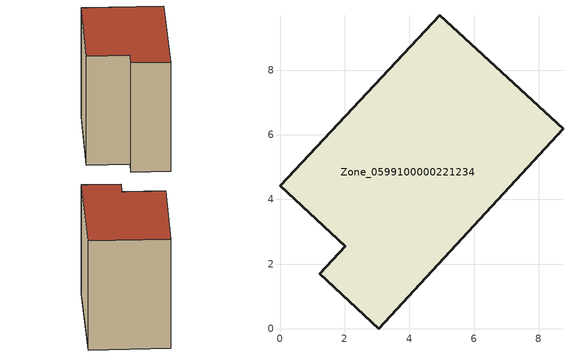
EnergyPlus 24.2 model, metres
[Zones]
Zone_0599100000221234
 floor ground (C_G): 1.23,1.71 2.02,2.55 0,4.43 4.94,9.7 8.75,6.19 3.06,0 z0
 wall outside (C_F): 2.02,2.55 1.23,1.71 3.06,0 8.75,6.19 4.94,9.7 0,4.43 2.02,2.55 z0:7.52
 roof outside (C_R): 4.94,9.7 0,4.43 2.02,2.55 1.23,1.71 3.06,0 8.75,6.19 z7.52
[BUILDING]
Pand.0599100000221234: North Axis=0; Terrain=City; Loads Convergence Tolerance Value=0.04; Temperature Convergence Tolerance Value=0.4; Solar Distribution=FullExterior; Maximum Number of Warmup Days=25; Minimum Number of Warmup Days=1
[Site:Location]
Rotterdam.The.Hague.AP_ZH_NLD Design_Conditions: Latitude=51.96; Longitude=4.45; Time Zone=1; Elevation=-4.5
[SITE:GROUNDTEMPERATURE:BUILDINGSURFACE]
18, 18, 18, 18, 18, 18, 18, 18, 18, 18, 18, 18
[MATERIAL] Thermal Absorptance=0.9; Solar Absorptance=0.7; Visible Absorptance=0.7
Name | Roughness | Thickness | Conductivity | Density | Specific Heat
G.TI.1946 | MediumSmooth | 0.15 | 1 | 540 | 1210
F.TI.1946 | Rough | 0.3 | 0.857143 | 1920 | 840
R.TI.1946 | MediumRough | 0.2 | 0.1 | 1500 | 1000
[CONSTRUCTION]
C_G: G.TI.1946
C_F: F.TI.1946
C_R: R.TI.1946
[ZONE]
Zone_0599100000221234: Type=1; Multiplier=1; Ceiling Height=Autocalculate; Volume=Autocalculate; Floor Area=autocalculate; Part of Total Floor Area=Yes
[ZONEINFILTRATION:DESIGNFLOWRATE]
Infil_Zone_0599100000221234: Zone or ZoneList or Space or SpaceList=Zone_0599100000221234; Schedule=AlwaysOn; Design Flow Rate Calculation Method=Flow/Area; Flow Rate per Floor Area=0.003; Constant Term Coefficient=1; Temperature Term Coefficient=0; Velocity Term Coefficient=0; Velocity Squared Term Coefficient=0
[HVACTEMPLATE:ZONE:IDEALLOADSAIRSYSTEM]
Zone_0599100000221234: Maximum Heating Supply Air Temperature=50; Minimum Cooling Supply Air Temperature=13; Maximum Heating Supply Air Humidity Ratio=0.0156; Minimum Cooling Supply Air Humidity Ratio=0.0077; Heating Limit=NoLimit; Cooling Limit=NoLimit; Dehumidification Control Type=ConstantSensibleHeatRatio; Cooling Sensible Heat Ratio=0.7; Dehumidification Setpoint=60; Humidification Control Type=None; Humidification Setpoint=30; Outdoor Air Method=None; Outdoor Air Flow Rate per Person=0.00944; Outdoor Air Flow Rate per Zone Floor Area=0; Outdoor Air Flow Rate per Zone=0; Demand Controlled Ventilation Type=None; Outdoor Air Economizer Type=NoEconomizer; Heat Recovery Type=None; Sensible Heat Recovery Effectiveness=0.7; Latent Heat Recovery Effectiveness=0.65
[ZONECONTROL:THERMOSTAT]
ThermostatControl_Zone_0599100000221234: Zone or ZoneList=Zone_0599100000221234; Control Type Schedule=DualSetpointControlType; Control 1=Thermostat_Zone_0599100000221234; Temperature Difference Between Cutout And Setpoint=0
[THERMOSTATSETPOINT:DUALSETPOINT]
Thermostat_Zone_0599100000221234: Heating Setpoint Temperature Schedule=HeatingSetpoint_Zone_0599100000221234; Cooling Setpoint Temperature Schedule=CoolingSetpoint_Zone_0599100000221234
[SCHEDULE:COMPACT]
HeatingSetpoint_Zone_0599100000221234: Through: 12/31, For: AllDays, Until: 24:00, 21
CoolingSetpoint_Zone_0599100000221234: Through: 12/31, For: AllDays, Until: 24:00, 24
DualSetpointControlType: Through: 12/31, For: AllDays, Until: 24:00, 4
AlwaysOn: Through: 12/31, For: AllDays, Until: 24:00, 1
